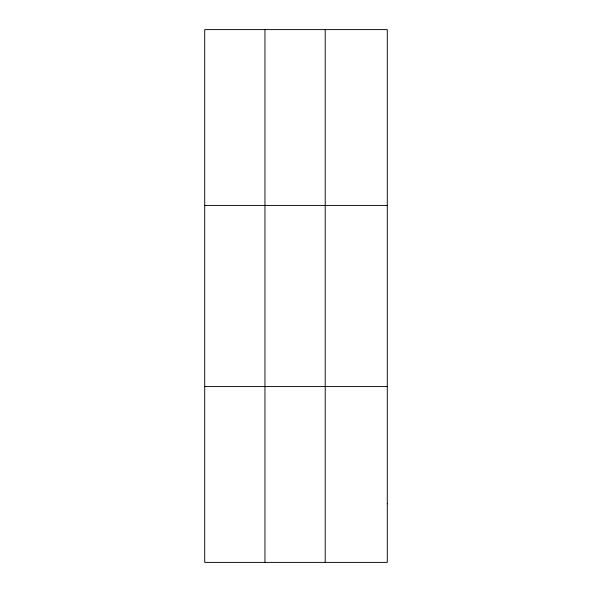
<?xml version="1.0" encoding="UTF-8"?>
<svg xmlns="http://www.w3.org/2000/svg" width="592" height="592" viewBox="0 0 592 592"><rect width="100%" height="100%" fill="white"/><g stroke="black" fill="none" stroke-linecap="round" stroke-linejoin="round"><path stroke-width="0.89" d="M264.957 562.4L264.957 29.6M325.215 562.4L325.215 29.6M204.706 205.424L387.294 205.424M204.706 386.576L387.294 386.576M387.294 503.792L387.294 562.4L204.706 562.4L204.706 29.6L387.294 29.6L387.294 503.792"/></g></svg>
